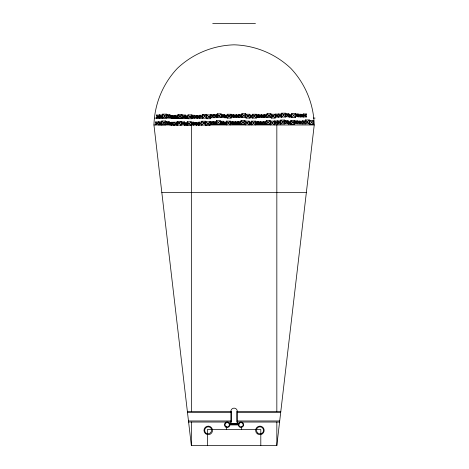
<?xml version="1.0" encoding="UTF-8"?>
<svg xmlns="http://www.w3.org/2000/svg" width="469" height="469" viewBox="0 0 469 469"><rect width="100%" height="100%" fill="white"/><g stroke="black" fill="none" stroke-linecap="round" stroke-linejoin="round"><path stroke-width="0.7" d="M276.833 445.55L314.236 124.965C313.626 103.825 305.278 83.681 290.762 68.298C275.379 53.777 255.236 45.434 234.09 44.825C212.944 45.434 192.8 53.777 177.417 68.298C162.901 83.681 154.553 103.825 153.943 124.965L191.346 445.55L276.833 445.55L276.833 422.041M156.494 118.065L159.513 115.04L156.494 115.04L156.494 118.065L162.573 117.989L162.573 114.964L159.554 114.964L159.554 117.989L162.573 114.964M162.684 117.965L166.524 114.131L162.684 114.131L162.684 117.965L166.524 117.965L166.524 114.131M161.752 121.852L158.727 124.871L161.752 124.871L161.752 121.852L158.727 121.852L158.692 124.947L155.667 121.922L158.692 121.922L155.667 124.947L155.667 121.922M166.941 117.707L169.966 114.682L166.941 114.682L166.941 117.707L169.966 117.707L169.966 114.682M161.864 124.854L165.704 121.014L165.704 124.854L161.864 124.854L161.864 121.014L165.704 121.014M172.768 115.468L170.153 118.082L170.153 115.468L172.768 115.468L172.768 116.775M171.83 118.405L174.849 115.38L171.83 115.38L171.83 118.405L174.849 118.405L174.849 115.38M166.12 124.59L169.145 121.565L166.12 121.565L166.12 124.59L169.145 124.59L169.145 121.565M174.89 118.329L177.909 115.31L177.909 118.329L174.89 118.329L174.89 115.31L177.909 115.31M171.947 122.356L169.332 124.965L169.332 122.356L171.947 122.356L171.947 124.314M171.009 125.287L177.089 125.211L177.089 122.192L171.009 122.262L171.009 125.287L174.028 122.262M178.027 118.311L181.861 114.471L178.027 114.471L178.027 118.311L181.861 118.311L181.861 114.471M174.069 125.211L177.089 122.192M182.277 118.047L185.302 115.022L182.277 115.022L182.277 118.047L185.302 118.047L185.302 115.022M177.2 125.194L181.04 121.354L177.2 121.354L177.2 125.194L181.04 125.194L181.04 121.354M185.489 118.428L188.104 115.814L185.489 115.814L185.489 118.428L188.104 118.428L185.489 115.814M184.481 121.905L181.456 124.93L181.456 121.905L184.481 121.905L184.481 124.93L181.456 121.905M188.057 118.727L191.891 114.887L188.057 114.887L188.057 118.727L191.891 118.727L191.891 114.887M191.833 117.871L194.447 115.257L191.833 115.257L191.833 117.871L194.447 117.871L191.833 115.257M184.669 125.311L187.283 122.696L184.669 122.696L184.669 125.311L187.283 125.311L187.283 122.696M197.039 115.521L197.039 118.135L194.424 115.521L197.039 115.521L194.424 118.135L194.447 115.257M187.231 125.61L191.071 121.77L191.071 125.61L187.231 125.61L187.231 121.77L191.071 121.77M197.162 118.211L199.776 115.597L197.162 115.597L197.162 118.211L199.776 118.211L197.162 115.597M193.627 122.145L191.012 124.754L193.627 124.754L193.627 122.145L191.012 122.145L193.627 124.754M199.694 118.264L202.714 115.245L199.694 115.245L199.694 118.264L202.714 118.264L202.714 115.245M193.603 125.018L196.218 122.403L193.603 122.403L193.603 125.018L196.218 125.018L196.218 122.403M202.655 118.182L206.489 114.348L206.489 118.182L202.655 118.182L202.655 114.348L206.489 114.348M196.341 125.094L198.95 122.485L196.341 122.485L196.341 125.094L198.95 125.094L198.95 122.485M198.874 125.147L201.893 122.128L198.874 122.128L198.874 125.147L201.893 125.147L201.828 121.231L205.668 121.231L205.668 125.071L201.828 125.071L205.668 121.231M206.852 118.727L210.692 114.887L206.852 114.887L206.852 118.727L210.692 118.727L210.692 114.887M211.027 117.76L217.112 117.684L217.112 114.665L211.027 114.735L211.027 117.76L214.052 114.735M206.032 125.61L209.872 121.77L206.032 121.77L206.032 125.61L209.872 125.61L209.872 121.77M214.087 117.684L217.112 114.665M210.206 124.643L213.231 121.623L210.206 121.623L210.206 124.643L213.231 124.643L213.231 121.623M217.223 117.666L221.063 113.826L217.223 113.826L217.223 117.666L221.063 117.666L221.063 113.826M213.266 124.572L216.291 121.547L213.266 121.547L213.266 124.572L216.291 124.572L216.291 121.547M221.479 117.402L224.499 114.383L221.479 114.383L221.479 117.402L224.499 117.402L224.499 114.383M216.402 124.549L220.242 120.709L216.402 120.709L216.402 124.549L220.242 124.549L220.242 120.709M224.692 117.783L227.307 115.169L224.692 115.169L224.692 117.783L227.307 117.783L224.692 115.169M220.659 124.285L223.678 121.266L220.659 121.266L220.659 124.285L223.678 124.285L223.678 121.266M227.254 118.082L231.094 114.248L227.254 114.248L227.254 118.082L231.094 118.082L231.094 114.248M231.035 117.232L233.65 114.618L231.035 114.618L231.035 117.232L233.65 117.232L231.035 114.618M223.871 124.666L226.486 122.051L223.871 122.051L223.871 124.666L226.486 124.666L226.486 122.051M233.626 117.49L236.241 114.876L233.626 114.876L236.241 117.49L233.626 117.49L233.65 114.618M230.273 121.131L226.433 124.965L226.433 121.131L230.273 121.131L230.273 124.965L226.433 121.131M236.358 117.567L238.973 114.958L236.358 114.958L236.358 117.567L238.973 117.567L236.358 114.958M230.215 124.115L232.829 121.5L230.215 121.5L230.215 124.115L232.829 124.115L230.215 121.5M238.891 117.619L241.916 114.6L238.891 114.6L238.891 117.619L241.916 117.619L241.916 114.6M232.806 124.373L235.42 121.764L232.806 121.764L235.42 124.373L232.806 124.373L232.829 121.5M241.852 117.543L245.692 113.703L245.692 117.543L241.852 117.543L241.852 113.703L245.692 113.703M235.538 124.455L238.152 121.84L235.538 121.84L235.538 124.455L244.871 124.426L244.871 120.586L241.031 120.586L241.095 124.508L238.07 121.483L241.095 121.483L238.07 124.508L238.07 121.483M246.055 118.082L249.895 114.248L249.895 118.082L246.055 118.082L246.055 114.248L249.895 114.248M241.031 124.426L244.871 120.586M249.074 121.131L245.234 124.965L245.234 121.131L249.074 121.131L249.074 124.965L245.234 121.131M252.457 118.082L256.297 114.248L252.457 114.248L252.457 118.082L256.297 118.082L256.297 114.248M256.238 117.232L258.853 114.618L256.238 114.618L256.238 117.232L258.853 117.232L256.238 114.618M251.689 122.051L249.074 124.666L251.689 124.666L251.689 122.051L249.074 122.051L251.689 124.666M258.829 117.49L261.444 114.876L258.829 114.876L261.444 117.49L258.829 117.49L258.853 114.618M255.476 121.131L251.636 124.965L251.636 121.131L255.476 121.131L255.476 124.965L251.636 121.131M261.561 117.567L264.176 114.958L261.561 114.958L261.561 117.567L264.176 117.567L264.176 114.958M255.417 124.115L258.026 121.5L255.417 121.5L255.417 124.115L258.026 124.115L258.026 121.5M264.094 117.619L267.119 114.6L264.094 114.6L264.094 117.619L267.119 117.619L264.094 114.6M260.623 121.764L258.009 124.373L258.009 121.764L260.623 121.764L260.623 124.373L255.746 124.326M267.054 117.543L270.894 113.703L267.054 113.703L267.054 117.543L270.894 117.543L270.894 113.703M260.741 124.455L263.355 121.84L260.741 121.84L260.741 124.455L270.074 124.426L270.074 120.586L266.234 120.586L266.298 124.508L263.273 121.483L266.298 121.483L263.273 124.508L263.273 121.483M271.258 118.082L275.098 114.248L275.098 118.082L271.258 118.082L271.258 114.248L275.098 114.248M266.234 124.426L270.074 120.586M275.432 117.115L278.451 114.096L275.432 114.096L275.432 117.115L278.451 117.115L278.492 114.02L281.511 114.02L281.511 117.045L278.492 117.045L281.511 114.02M274.277 121.131L270.437 124.965L270.437 121.131L274.277 121.131L274.277 124.965L270.437 121.131M274.611 123.998L277.63 120.979L277.63 123.998L274.611 123.998L274.611 120.979L280.691 120.902L280.691 123.927L277.671 123.927L277.671 120.902L280.691 123.927M281.629 117.021L285.469 113.181L281.629 113.181L281.629 117.021L285.469 117.021L285.469 113.181M277.671 123.927L280.691 120.902M285.879 116.758L288.904 113.738L285.879 113.738L285.879 116.758L288.904 116.758L288.904 113.738M280.808 123.904L284.642 120.07L284.642 123.904L280.808 123.904L280.808 120.07L284.642 120.07M289.097 117.139L291.706 114.524L289.097 114.524L289.097 117.139L291.706 117.139L289.097 114.524M285.058 123.64L288.083 120.621L285.058 120.621L285.058 123.64L288.083 123.64L288.083 120.621M291.659 117.438L295.493 113.604L291.659 113.604L291.659 117.438L295.493 117.438L295.493 113.604M298.05 113.973L295.435 116.588L298.05 116.588L295.435 113.973L298.05 113.973L298.032 116.845L300.641 116.845L300.641 114.237L298.032 114.237L300.641 116.845M288.271 124.021L290.886 121.407L288.271 121.407L288.271 124.021L290.886 124.021L290.886 121.407M298.032 116.845L300.641 114.237M290.839 124.326L294.673 120.486L294.673 124.326L290.839 124.326L290.839 120.486L294.673 120.486M300.764 116.928L303.379 114.313L300.764 114.313L300.764 116.928L306.316 116.98L306.316 113.955L303.296 113.955L303.296 116.98L306.316 113.955M294.614 123.47L297.229 120.855L294.614 120.855L294.614 123.47L297.229 123.47L294.614 120.855M297.211 123.734L299.82 121.119L297.211 121.119L299.82 123.734L297.211 123.734L297.229 120.855M299.943 123.81L302.558 121.195L299.943 121.195L299.943 123.81L302.558 123.81L299.943 121.195M302.476 123.863L305.495 120.838L302.476 120.838L302.476 123.863L305.495 123.863L305.436 119.941L309.27 119.941L309.27 123.781L305.436 123.781L309.27 119.941M309.64 124.326L313.474 120.486L313.474 124.326L309.64 124.326L309.64 120.486L313.474 120.486M212.715 23.45L255.464 23.45M283.165 114.717L283.933 114.717M287.092 114.946L287.696 114.946M293.195 115.14L293.963 115.14M243.388 115.239L244.156 115.239M218.759 115.362L219.527 115.362L219.527 116.13M301.807 115.356L302.329 115.356M164.22 115.667L164.988 115.667M240.105 115.808L240.708 115.808M247.591 115.779L248.359 115.779M265.302 115.808L265.911 115.808M168.148 115.89L168.752 115.89M204.185 115.884L204.953 115.884L204.953 116.646M179.557 116.007L180.325 116.007M234.67 115.925L235.198 115.925M157.701 116.248L158.305 116.248M192.882 116.306L193.404 116.306M189.587 116.423L190.355 116.423L190.355 117.191M200.902 116.453L201.506 116.453M208.388 116.423L209.156 116.423L209.156 117.191M176.098 116.517L176.702 116.517L176.702 117.121M256.566 117.438L259.029 117.438M154.764 118.082L186.31 118.082M192.167 118.082L197.039 118.135M313.327 118.082L315.057 118.082M282.344 121.606L283.106 121.606M292.369 122.022L293.137 122.022L293.137 122.79M311.17 122.022L311.938 122.022L311.938 122.79M242.567 122.122L243.335 122.122M267.77 122.122L268.538 122.122M217.938 122.245L218.706 122.245M163.4 122.55L164.168 122.55M227.969 122.667L228.737 122.667M246.77 122.667L247.538 122.667M253.172 122.667L253.94 122.667M271.973 122.667L272.741 122.667M211.413 122.831L212.023 122.831M178.736 122.89L179.504 122.89M236.587 122.884L237.109 122.884M261.784 122.884L262.312 122.884M188.767 123.306L189.535 123.306L189.535 124.074M200.081 123.335L200.685 123.335M170.376 123.4L170.904 123.4M153.943 124.965L171.291 124.965M180.553 124.965L184.874 124.965M193.803 124.965L191.346 124.965L191.346 411.354M209.731 124.965L314.236 124.965M161.823 192.524L306.351 192.524M187.354 411.354L231.416 411.354L231.416 422.041L188.602 422.041M280.825 411.354L236.763 411.354L236.763 422.041L279.577 422.041M187.483 412.421L230.883 412.421M237.296 412.421L280.697 412.421M188.479 420.974L230.883 420.974M237.296 420.974L279.7 420.974M229.282 424.017L238.897 424.017L238.914 425.301A2.204 2.204 0 0 0 241.57 426.849L241.57 429.522M226.609 429.522L226.609 426.849A2.157 2.157 0 0 1 225.677 423.249A2.157 2.157 0 0 1 229.282 424.175L238.897 424.175A2.157 2.157 0 0 1 242.502 423.249A2.157 2.157 0 0 1 241.57 426.849M229.335 424.926L238.844 424.926M212.375 429.358L256.531 429.522A3.676 3.676 0 0 0 260.805 433.796A3.529 3.529 0 0 0 263.467 430.085A3.529 3.529 0 0 0 260.236 426.86A3.529 3.529 0 0 0 256.531 429.522L260.805 429.522L260.805 445.55M303.296 113.955L306.316 116.98M309.64 120.486L313.474 124.326M300.764 114.313L303.379 116.928L303.379 114.313M305.436 119.941L309.27 123.781M302.476 120.838L305.495 123.863M291.659 113.604L295.493 117.438M285.879 113.738L288.904 116.758M290.839 120.486L294.673 124.326M281.629 113.181L285.469 117.021M288.271 121.407L290.886 124.021M278.492 114.02L281.511 117.045M285.058 120.621L288.083 123.64M275.432 114.096L278.451 117.115M280.808 120.07L284.642 123.904M271.258 114.248L275.098 118.082M274.611 120.979L277.63 123.998M267.054 113.703L270.894 117.543M261.561 114.958L264.176 117.567M266.234 120.586L270.074 124.426M260.741 121.84L263.355 124.455M252.457 114.248L256.297 118.082M258.009 121.764L260.623 124.373M255.417 121.5L258.026 124.115M246.055 114.248L249.895 118.082M241.852 113.703L245.692 117.543M238.891 114.6L241.916 117.619M241.031 120.586L244.871 124.426M235.538 121.84L238.152 124.455L238.152 121.84M227.254 114.248L231.094 118.082M221.479 114.383L224.499 117.402M217.223 113.826L221.063 117.666M223.871 122.051L226.486 124.666M217.112 117.684L214.087 114.665L214.052 117.76L211.027 114.735M220.659 121.266L223.678 124.285M216.402 120.709L220.242 124.549M206.852 114.887L210.692 118.727M213.266 121.547L216.291 124.572M210.206 121.623L213.231 124.643M202.655 114.348L206.489 118.182M199.694 115.245L202.714 118.264M206.032 121.77L209.872 125.61M201.828 121.231L205.668 125.071M198.874 122.128L201.893 125.147M196.341 122.485L198.95 125.094M188.057 114.887L191.891 118.727M193.603 122.403L196.218 125.018M182.277 115.022L185.302 118.047M187.231 121.77L191.071 125.61M178.027 114.471L181.861 118.311M184.669 122.696L187.283 125.311M174.89 115.31L177.909 118.329M171.83 115.38L174.849 118.405M177.2 121.354L181.04 125.194M170.153 115.468L172.334 117.649M166.941 114.682L169.966 117.707M177.089 125.211L174.069 122.192L174.028 125.287L171.009 122.262M162.684 114.131L166.524 117.965M169.332 122.356L171.513 124.531M159.554 114.964L162.573 117.989M166.12 121.565L169.145 124.59M156.494 115.04L159.513 118.065L159.513 115.04M161.864 121.014L165.704 124.854M158.727 121.852L161.752 124.871M307.734 122.245L307.734 121.477L306.966 121.477L306.966 122.245M305.108 115.767L305.108 115.163L304.504 115.163L304.504 115.767M304.287 122.655L304.287 122.051L303.683 122.051L303.683 122.655M301.508 122.767L301.508 122.239L300.987 122.239L300.987 122.767M299.82 121.119L299.82 123.734M299.597 115.802L299.597 115.28L299.075 115.28L299.075 115.802M298.776 122.685L298.776 122.163L298.255 122.163L298.255 122.685M296.185 122.427L296.185 121.899L295.663 121.899L295.663 122.427M290.663 116.095L290.663 115.567L290.141 115.567L290.141 116.095M286.876 122.432L286.876 121.829L286.272 121.829L286.272 122.432M280.304 115.831L280.304 115.227L279.7 115.227L279.7 115.831M279.483 122.72L279.483 122.116L278.879 122.116L278.879 122.72M277.243 115.907L277.243 115.304L276.64 115.304L276.64 115.907M276.833 124.965L276.833 411.354M276.423 122.79L276.423 122.186L275.819 122.186L275.819 122.79M273.562 116.547L273.562 115.779L272.794 115.779L272.794 116.547M265.085 123.294L265.085 122.69L264.481 122.69L264.481 123.294M261.444 114.876L261.444 117.49M259.574 123.329L259.574 122.808L259.052 122.808L259.052 123.329M257.803 116.183L257.803 115.661L257.282 115.661L257.282 116.183M254.761 116.547L254.761 115.779L253.993 115.779L253.993 116.547M251.46 116.734L251.46 116.212L250.938 116.212L250.938 116.734M250.639 123.623L250.639 123.095L250.118 123.095L250.118 123.623M239.888 123.294L239.888 122.69L239.278 122.69L239.278 123.294M237.613 424.175L237.613 423.859L230.56 423.859L230.56 424.175M237.296 424.175L237.296 411.354A3.207 3.207 0 0 0 234.09 408.147A3.207 3.207 0 0 0 230.883 411.354L230.883 424.175M236.241 114.876L236.241 117.49M235.42 121.764L235.42 124.373M234.371 123.329L234.371 122.808L233.849 122.808L233.849 123.329M234.412 423.859L234.412 424.175M234.09 423.859L234.09 424.175M233.767 423.859L233.767 424.175M232.601 116.183L232.601 115.661L232.079 115.661L232.079 116.183M229.558 116.547L229.558 115.779L228.79 115.779L228.79 116.547M226.263 116.734L226.263 116.212L225.736 116.212L225.736 116.734M225.437 123.623L225.437 123.095L224.915 123.095L224.915 123.623M223.291 116.195L223.291 115.591L222.687 115.591L222.687 116.195M215.083 123.359L215.083 122.755L214.474 122.755L214.474 123.359M212.844 116.552L212.844 115.949L212.24 115.949L212.24 116.552M211.648 429.358L211.648 429.522A3.875 3.875 0 0 1 207.374 433.796A3.529 3.529 0 0 1 204.713 430.085A3.529 3.529 0 0 1 207.943 426.86A3.529 3.529 0 0 1 211.648 429.522L207.374 429.522L207.374 445.55M208.336 124.074L208.336 123.306L207.568 123.306L207.568 124.074M198.727 117.168L198.727 116.646L198.205 116.646L198.205 117.168M197.906 124.051L197.906 123.529L197.385 123.529L197.385 124.051M195.995 117.092L195.995 116.564L195.473 116.564L195.473 117.092M192.583 123.71L192.583 123.189L192.056 123.189L192.056 123.71M191.346 422.041L191.346 445.55M186.24 124.262L186.24 123.74L185.718 123.74L185.718 124.262M184.094 116.84L184.094 116.236L183.49 116.236L183.49 116.84M183.268 123.722L183.268 123.118L182.664 123.118L182.664 123.722M173.641 117.197L173.641 116.593L173.038 116.593L173.038 117.197M172.821 124.08L172.821 123.476L172.217 123.476L172.217 124.08M171.724 117.039L171.724 116.517L171.203 116.517L171.203 117.039M167.931 123.376L167.931 122.772L167.327 122.772L167.327 123.376M161.365 116.781L161.365 116.177L160.761 116.177L160.761 116.781M160.545 123.664L160.545 123.06L159.941 123.06L159.941 123.664M157.484 123.734L157.484 123.13L156.881 123.13L156.881 123.734M229.282 424.175A2.204 2.204 0 0 1 226.609 426.849M252.51 115.169L249.895 117.783L252.51 117.783L249.895 115.169L252.51 115.169M297.006 115.016L296.484 115.016L296.484 115.538L297.006 115.538L297.006 115.016M269.358 115.239L268.59 115.239L268.59 116.007L269.358 116.007L269.358 115.239M215.904 115.872L215.3 115.872L215.3 116.476L215.904 116.476L215.904 115.872M237.93 116.001L237.408 116.001L237.408 116.523L237.93 116.523L237.93 116.001M260.395 115.925L259.873 115.925L259.873 116.447L260.395 116.447L260.395 115.925M263.132 116.001L262.611 116.001L262.611 116.523L263.132 116.523L263.132 116.001M187.061 116.857L186.539 116.857L186.539 117.379L187.061 117.379L187.061 116.857M289.842 122.456L289.32 122.456L289.32 122.978L289.842 122.978L289.842 122.456M222.47 122.473L221.866 122.473L221.866 123.077L222.47 123.077L222.47 122.473M231.78 122.544L231.258 122.544L231.258 123.066L231.78 123.066L231.78 122.544M256.983 122.544L256.461 122.544L256.461 123.066L256.983 123.066L256.983 122.544M204.132 122.767L203.364 122.767L203.364 123.535L204.132 123.535L204.132 122.767M175.881 123.4L175.277 123.4L175.277 124.004L175.881 124.004L175.881 123.4M195.174 123.453L194.653 123.453L194.653 123.974L195.174 123.974L195.174 123.453M225.765 427.071A2.72 2.72 0 0 0 229.898 424.814A2.72 2.72 0 0 0 225.876 422.364A2.72 2.72 0 0 0 225.765 427.071M239.483 426.925A2.65 2.65 0 0 0 243.64 424.973A2.65 2.65 0 0 0 239.87 422.352A2.65 2.65 0 0 0 239.483 426.925M205.522 433.673A4.274 4.274 0 0 0 212.469 431.117A4.274 4.274 0 0 0 206.782 426.374A4.274 4.274 0 0 0 205.522 433.673M257.258 433.755A4.274 4.274 0 0 0 264.135 431.017A4.274 4.274 0 0 0 258.331 426.427A4.274 4.274 0 0 0 257.258 433.755"/></g></svg>
